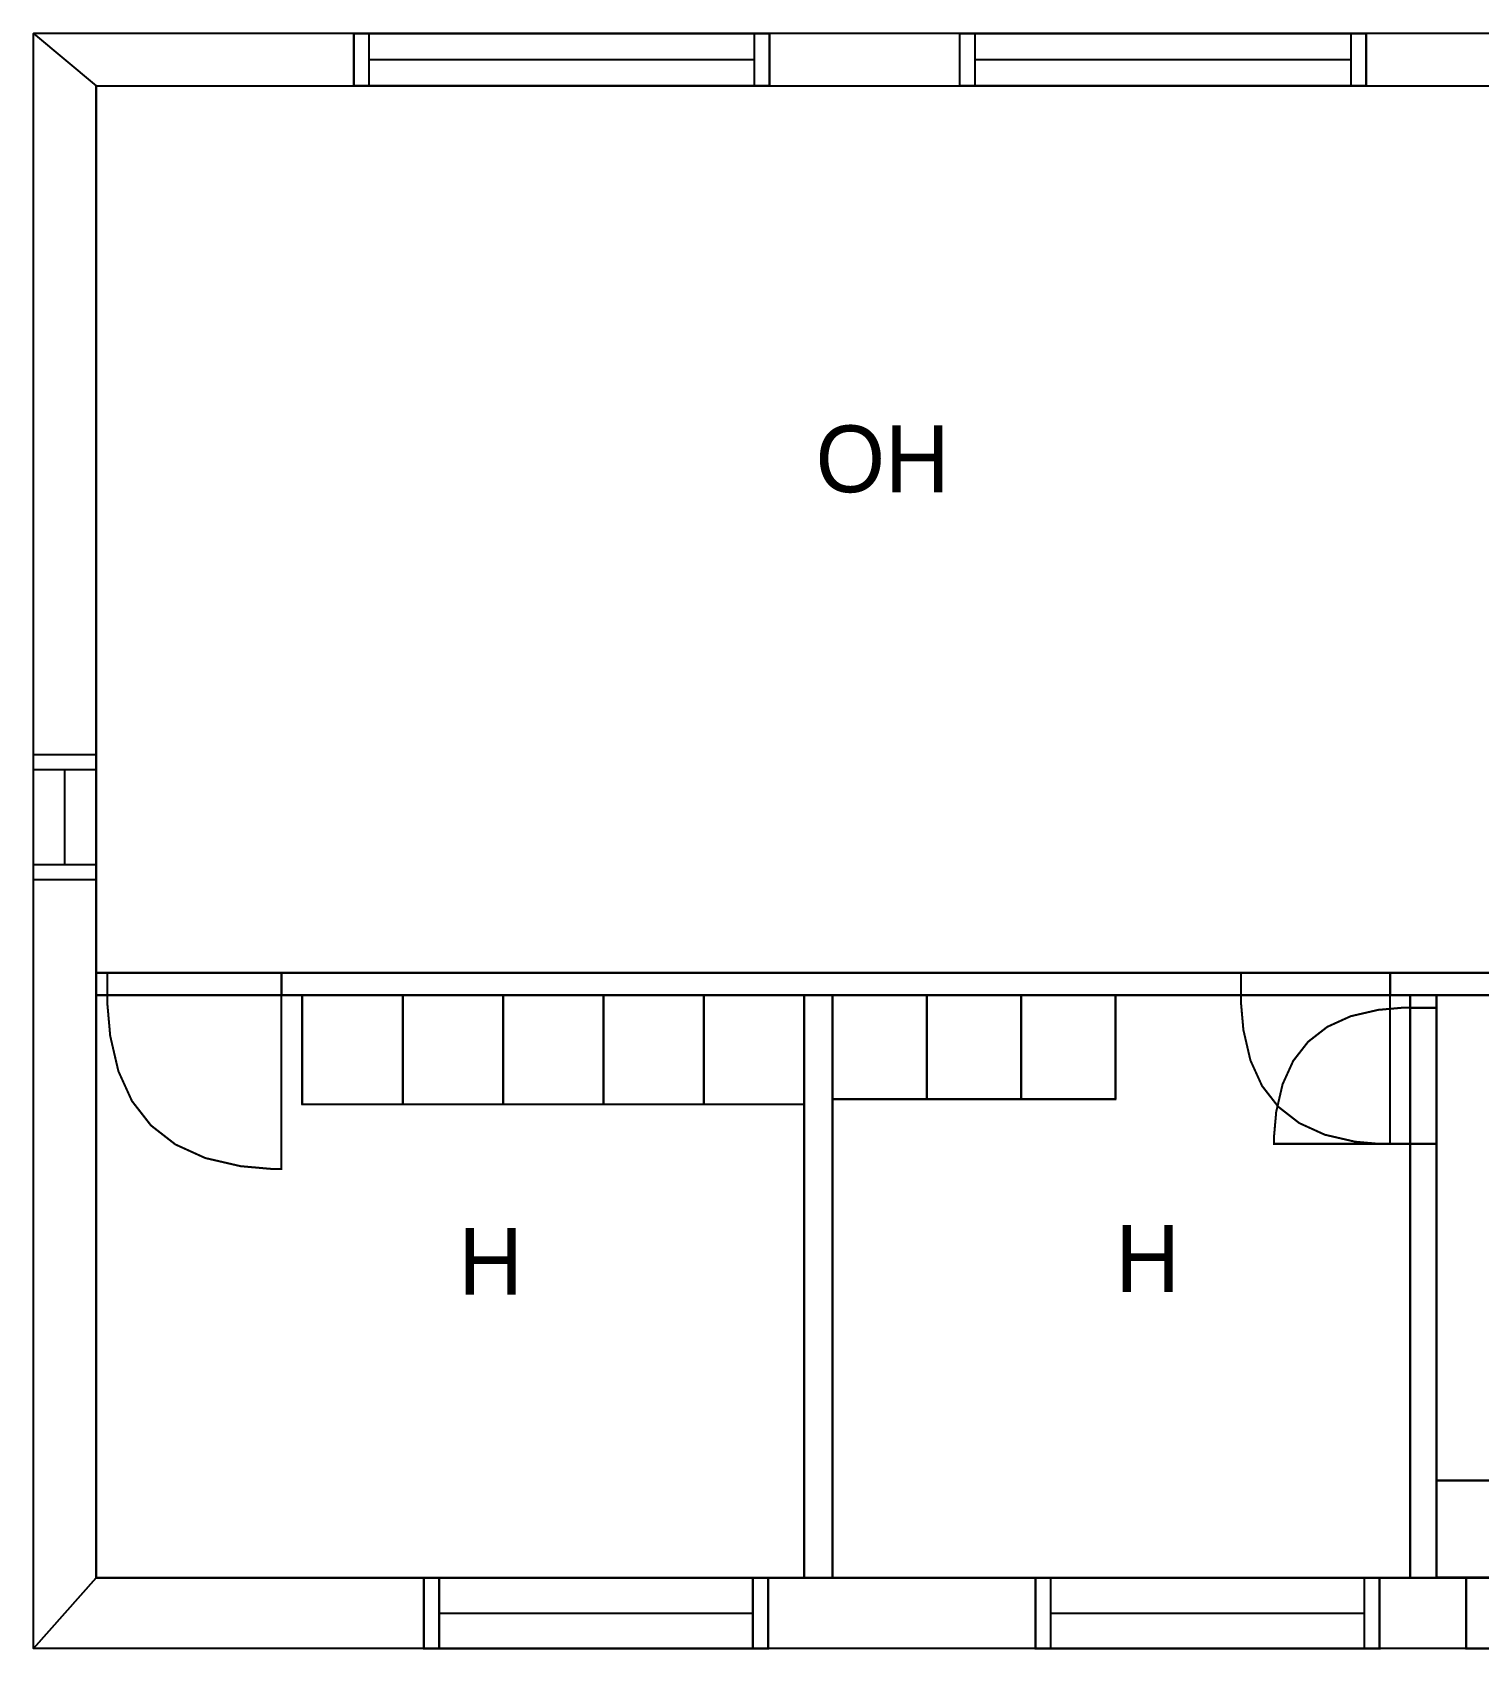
# Model space of a CAD drawing. Extents: x 1.4 to 23.7, y 0 to 12.2.
# Drawn here: x 1.4 to 8.84, y 0.98 to 9.3 of the extents above; entities that cross this region are included whole.
import ezdxf

# ---------------------------------------------------------------- set-up
doc = ezdxf.new("R2010")
doc.units = 0
doc.layers.get('0').update_dxf_attribs({"linetype": 'CONTINUOUS'})

msp = doc.modelspace()

# ---------------------------------------------------------------- linework, layer by layer
at = {"color": 0}
for points, const_width in [([(9.34521, 9.29118), (1.40147, 9.29118), (1.72439, 9.02035), (9.14729, 9.02035), (9.34521, 9.29118)], 0.002083), ([(1.72439, 9.02035), (1.72439, 1.34543), (1.40147, 0.980849), (1.40147, 9.29118), (1.72439, 9.02035)], 0.002083), ([(3.05018, 9.29118), (5.1875, 9.29118), (5.1875, 9.02035), (3.05018, 9.02035), (3.05018, 9.29118)], 0.010417), ([(3.05018, 9.29118), (5.1875, 9.29118), (5.1875, 9.02035), (3.05018, 9.02035), (3.05018, 9.29118)], 0.010417), ([(6.16644, 9.29118), (8.25646, 9.29118), (8.25646, 9.02035), (6.16644, 9.02035), (6.16644, 9.29118)], 0.010417), ([(6.16644, 9.29118), (8.25646, 9.29118), (8.25646, 9.02035), (6.16644, 9.02035), (6.16644, 9.29118)], 0.010417), ([(1.40147, 5.58089), (1.72439, 5.58089), (1.72439, 4.93668), (1.40147, 4.93668), (1.40147, 5.58089)], 0.010417), ([(1.40147, 5.58089), (1.72439, 5.58089), (1.72439, 4.93668), (1.40147, 4.93668), (1.40147, 5.58089)], 0.010417), ([(1.72439, 4.45796), (9.99729, 4.45796), (9.85146, 4.34337), (1.72439, 4.34337), (1.72439, 4.45796)], 0.002083), ([(1.78271, 4.45796), (2.67708, 4.45796), (2.67708, 4.34337), (1.78271, 4.34337), (1.78271, 4.45796)], 0.010417), ([(1.78271, 4.45796), (2.67708, 4.45796), (2.67708, 4.34337), (1.78271, 4.34337), (1.78271, 4.45796)], 0.010417), ([(7.61356, 4.45796), (8.3801, 4.45796), (8.3801, 4.34337), (7.61356, 4.34337), (7.61356, 4.45796)], 0.010417), ([(7.61356, 4.45796), (8.3801, 4.45796), (8.3801, 4.34337), (7.61356, 4.34337), (7.61356, 4.45796)], 0.010417), ([(1.78271, 4.34337), (1.78271, 4.29101), (1.79665, 4.13379), (1.8386, 3.9521), (1.90847, 3.79839), (2.00629, 3.67264), (2.13206, 3.57482), (2.28575, 3.50493), (2.46744, 3.463), (2.62468, 3.449), (2.67708, 3.449), (2.67708, 4.34337), (1.78271, 4.34337)], 0.010417), ([(2.78483, 4.34337), (3.30111, 4.34337), (3.30111, 3.78087), (2.78483, 3.78087), (2.78483, 4.34337)], 0.010417), ([(3.30106, 4.34337), (3.81728, 4.34337), (3.81728, 3.78087), (3.30106, 3.78087), (3.30106, 4.34337)], 0.010417), ([(3.81728, 4.34337), (4.3335, 4.34337), (4.3335, 3.78087), (3.81728, 3.78087), (3.81728, 4.34337)], 0.010417), ([(4.3335, 4.34337), (4.84972, 4.34337), (4.84972, 3.78087), (4.3335, 3.78087), (4.3335, 4.34337)], 0.010417), ([(4.84967, 4.34337), (5.36594, 4.34337), (5.36594, 3.78087), (4.84967, 3.78087), (4.84967, 4.34337)], 0.010417), ([(5.36594, 4.34337), (5.51178, 4.34337), (5.51178, 1.34543), (5.36594, 1.34543), (5.36594, 4.34337)], 0.002083), ([(5.51178, 4.34321), (5.99675, 4.34321), (5.99675, 3.80735), (5.51178, 3.80735), (5.51178, 4.34321)], 0.010417), ([(5.99675, 4.34321), (6.48178, 4.34321), (6.48178, 3.80735), (5.99675, 3.80735), (5.99675, 4.34321)], 0.010417), ([(6.48178, 4.34321), (6.96679, 4.34321), (6.96679, 3.80735), (6.48178, 3.80735), (6.48178, 4.34321)], 0.010417), ([(7.61356, 4.34337), (7.61356, 4.2985), (7.62549, 4.16374), (7.66146, 4.00803), (7.72131, 3.87625), (7.80518, 3.76844), (7.91297, 3.68463), (8.04471, 3.62472), (8.20042, 3.58882), (8.33518, 3.57682), (8.3801, 3.57682), (8.3801, 4.34337), (7.61356, 4.34337)], 0.010417), ([(8.48356, 4.34337), (8.61897, 4.34337), (8.61897, 1.34543), (8.48356, 1.34543), (8.48356, 4.34337)], 0.002083), ([(8.48356, 4.27815), (8.44249, 4.27815), (8.31939, 4.26725), (8.17719, 4.23443), (8.05681, 4.17974), (7.95833, 4.10314), (7.88172, 4.00467), (7.82704, 3.88433), (7.79422, 3.74208), (7.78331, 3.61903), (7.78331, 3.57796), (8.48356, 3.57796), (8.48356, 4.27815)], 0.010417), ([(8.48356, 4.27815), (8.61897, 4.27815), (8.61897, 3.57796), (8.48356, 3.57796), (8.48356, 4.27815)], 0.010417), ([(8.48356, 4.27815), (8.61897, 4.27815), (8.61897, 3.57796), (8.48356, 3.57796), (8.48356, 4.27815)], 0.010417), ([(8.61893, 1.84631), (9.84993, 1.84631), (9.84993, 1.3463), (8.61893, 1.3463), (8.61893, 1.84631)], 0.010417), ([(1.72439, 1.34543), (9.85146, 1.34543), (10.1223, 0.980849), (1.40147, 0.980849), (1.72439, 1.34543)], 0.002083), ([(3.41064, 1.34543), (5.18033, 1.34543), (5.18033, 0.980849), (3.41064, 0.980849), (3.41064, 1.34543)], 0.010417), ([(3.41064, 1.34543), (5.18033, 1.34543), (5.18033, 0.980849), (3.41064, 0.980849), (3.41064, 1.34543)], 0.010417), ([(6.55647, 1.34543), (8.32553, 1.34543), (8.32553, 0.980849), (6.55647, 0.980849), (6.55647, 1.34543)], 0.010417), ([(6.55647, 1.34543), (8.32553, 1.34543), (8.32553, 0.980849), (6.55647, 0.980849), (6.55647, 1.34543)], 0.010417), ([(8.77219, 1.34543), (9.40907, 1.34543), (9.40907, 0.980849), (8.77219, 0.980849), (8.77219, 1.34543)], 0.010417), ([(8.77219, 1.34543), (9.40907, 1.34543), (9.40907, 0.980849), (8.77219, 0.980849), (8.77219, 1.34543)], 0.010417)]:
    msp.add_lwpolyline(points, close=True, dxfattribs=dict(at, const_width=const_width))
for points in [[(9.34521, 9.29118), (1.40147, 9.29118), (1.72439, 9.02035), (9.14729, 9.02035), (9.34521, 9.29118)], [(1.72439, 9.02035), (1.72439, 1.34543), (1.40147, 0.980849), (1.40147, 9.29118), (1.72439, 9.02035)], [(1.72439, 4.45796), (9.99729, 4.45796), (9.85146, 4.34337), (1.72439, 4.34337), (1.72439, 4.45796)], [(5.36594, 4.34337), (5.51178, 4.34337), (5.51178, 1.34543), (5.36594, 1.34543), (5.36594, 4.34337)], [(8.48356, 4.34337), (8.61897, 4.34337), (8.61897, 1.34543), (8.48356, 1.34543), (8.48356, 4.34337)], [(1.72439, 1.34543), (9.85146, 1.34543), (10.1223, 0.980849), (1.40147, 0.980849), (1.72439, 1.34543)]]:
    msp.add_lwpolyline(points, close=True, dxfattribs=at)
at = {"color": 7}
for points in [[(3.05018, 9.29118), (5.1875, 9.29118), (5.1875, 9.02035), (3.05018, 9.02035), (3.05018, 9.29118)], [(3.05018, 9.29118), (5.1875, 9.29118), (5.1875, 9.02035), (3.05018, 9.02035), (3.05018, 9.29118)], [(6.16644, 9.29118), (8.25646, 9.29118), (8.25646, 9.02035), (6.16644, 9.02035), (6.16644, 9.29118)], [(6.16644, 9.29118), (8.25646, 9.29118), (8.25646, 9.02035), (6.16644, 9.02035), (6.16644, 9.29118)], [(1.72439, 9.02035), (9.14729, 9.02035), (9.14729, 4.45796), (1.72439, 4.45796), (1.72439, 9.02035)], [(1.40147, 5.58089), (1.72439, 5.58089), (1.72439, 4.93668), (1.40147, 4.93668), (1.40147, 5.58089)], [(1.40147, 5.58089), (1.72439, 5.58089), (1.72439, 4.93668), (1.40147, 4.93668), (1.40147, 5.58089)], [(1.78271, 4.45796), (2.67708, 4.45796), (2.67708, 4.34337), (1.78271, 4.34337), (1.78271, 4.45796)], [(1.78271, 4.45796), (2.67708, 4.45796), (2.67708, 4.34337), (1.78271, 4.34337), (1.78271, 4.45796)], [(7.61356, 4.45796), (8.3801, 4.45796), (8.3801, 4.34337), (7.61356, 4.34337), (7.61356, 4.45796)], [(7.61356, 4.45796), (8.3801, 4.45796), (8.3801, 4.34337), (7.61356, 4.34337), (7.61356, 4.45796)], [(1.72439, 4.34337), (5.36594, 4.34337), (5.36594, 1.34543), (1.72439, 1.34543), (1.72439, 4.34337)], [(2.78483, 4.34337), (3.30111, 4.34337), (3.30111, 3.78087), (2.78483, 3.78087), (2.78483, 4.34337)], [(3.30106, 4.34337), (3.81728, 4.34337), (3.81728, 3.78087), (3.30106, 3.78087), (3.30106, 4.34337)], [(3.81728, 4.34337), (4.3335, 4.34337), (4.3335, 3.78087), (3.81728, 3.78087), (3.81728, 4.34337)], [(4.3335, 4.34337), (4.84972, 4.34337), (4.84972, 3.78087), (4.3335, 3.78087), (4.3335, 4.34337)], [(4.84967, 4.34337), (5.36594, 4.34337), (5.36594, 3.78087), (4.84967, 3.78087), (4.84967, 4.34337)], [(5.51178, 4.34337), (8.48356, 4.34337), (8.48356, 1.34543), (5.51178, 1.34543), (5.51178, 4.34337)], [(5.51178, 4.34321), (5.99675, 4.34321), (5.99675, 3.80735), (5.51178, 3.80735), (5.51178, 4.34321)], [(5.99675, 4.34321), (6.48178, 4.34321), (6.48178, 3.80735), (5.99675, 3.80735), (5.99675, 4.34321)], [(6.48178, 4.34321), (6.96679, 4.34321), (6.96679, 3.80735), (6.48178, 3.80735), (6.48178, 4.34321)], [(8.61897, 4.34337), (9.85146, 4.34337), (9.85146, 1.34543), (8.61897, 1.34543), (8.61897, 4.34337)], [(8.48356, 4.27815), (8.61897, 4.27815), (8.61897, 3.57796), (8.48356, 3.57796), (8.48356, 4.27815)], [(8.48356, 4.27815), (8.61897, 4.27815), (8.61897, 3.57796), (8.48356, 3.57796), (8.48356, 4.27815)], [(8.61893, 1.84631), (9.84993, 1.84631), (9.84993, 1.3463), (8.61893, 1.3463), (8.61893, 1.84631)], [(3.41064, 1.34543), (5.18033, 1.34543), (5.18033, 0.980849), (3.41064, 0.980849), (3.41064, 1.34543)], [(3.41064, 1.34543), (5.18033, 1.34543), (5.18033, 0.980849), (3.41064, 0.980849), (3.41064, 1.34543)], [(6.55647, 1.34543), (8.32553, 1.34543), (8.32553, 0.980849), (6.55647, 0.980849), (6.55647, 1.34543)], [(6.55647, 1.34543), (8.32553, 1.34543), (8.32553, 0.980849), (6.55647, 0.980849), (6.55647, 1.34543)], [(8.77219, 1.34543), (9.40907, 1.34543), (9.40907, 0.980849), (8.77219, 0.980849), (8.77219, 1.34543)], [(8.77219, 1.34543), (9.40907, 1.34543), (9.40907, 0.980849), (8.77219, 0.980849), (8.77219, 1.34543)]]:
    msp.add_lwpolyline(points, close=True, dxfattribs=at)
at = {"color": 0, "const_width": 0.010417}
for points in [[(3.12831, 9.29118), (3.12831, 9.02035)], [(5.10938, 9.29118), (5.10938, 9.02035)], [(6.24457, 9.29118), (6.24457, 9.02035)], [(8.17833, 9.29118), (8.17833, 9.02035)], [(5.10938, 9.15576), (3.12831, 9.15576)], [(8.17833, 9.15576), (6.24457, 9.15576)], [(1.72439, 5.50276), (1.40147, 5.50276)], [(1.56293, 5.50276), (1.56293, 5.01481)], [(1.72439, 5.01481), (1.40147, 5.01481)], [(3.48876, 1.34543), (3.48876, 0.980849)], [(5.10221, 1.34543), (5.10221, 0.980849)], [(6.6346, 1.34543), (6.6346, 0.980849)], [(8.2474, 1.34543), (8.2474, 0.980849)], [(3.48876, 1.16314), (5.10221, 1.16314)], [(6.6346, 1.16314), (8.2474, 1.16314)]]:
    msp.add_lwpolyline(points, dxfattribs=at)
at = {"color": 7, "const_width": 0.002083}
for points in [[(1.72439, 9.02035), (9.14729, 9.02035), (9.14729, 4.45796), (1.72439, 4.45796), (1.72439, 9.02035)], [(1.72439, 4.34337), (5.36594, 4.34337), (5.36594, 1.34543), (1.72439, 1.34543), (1.72439, 4.34337)], [(5.51178, 4.34337), (8.48356, 4.34337), (8.48356, 1.34543), (5.51178, 1.34543), (5.51178, 4.34337)], [(8.61897, 4.34337), (9.85146, 4.34337), (9.85146, 1.34543), (8.61897, 1.34543), (8.61897, 4.34337)]]:
    msp.add_lwpolyline(points, close=True, dxfattribs=at)

# ---------------------------------------------------------------- texts
at = {"color": 0}
for s, p in [('OH', (5.42507, 6.93022)), ('H', (3.58729, 2.80128)), ('H', (6.96638, 2.81582))]:
    msp.add_text(s, height=0.34375, dxfattribs=at).set_placement(p)

doc.saveas('drawing.dxf')
